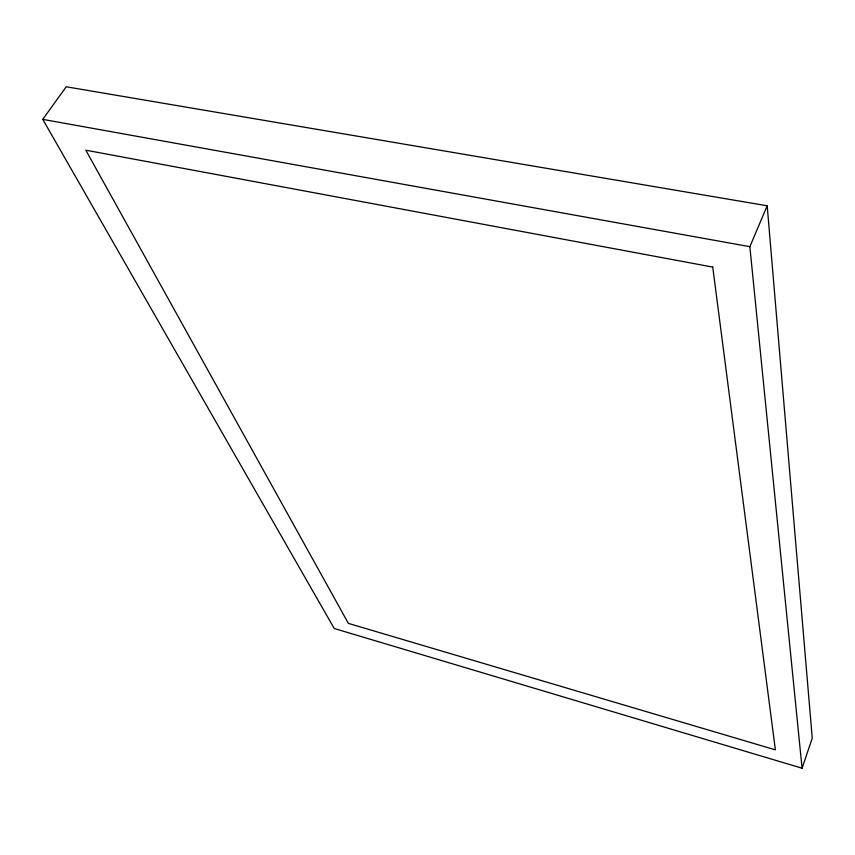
<?xml version="1.0" encoding="UTF-8"?>
<svg xmlns="http://www.w3.org/2000/svg" width="855" height="855" viewBox="0 0 855 855"><rect width="100%" height="100%" fill="white"/><g stroke="black" fill="none" stroke-linecap="round" stroke-linejoin="round"><path stroke-width="1.28" d="M802.076 768.228L812.25 738.196L767.192 205.788L66.23 86.772L42.75 119.358L334.241 628.5L802.076 768.228L749.856 246.678L767.192 205.788M42.75 119.358L749.856 246.678M712.739 267.081L85.81 150.181L348.359 623.37L775.378 749.867L712.739 267.081"/></g></svg>
